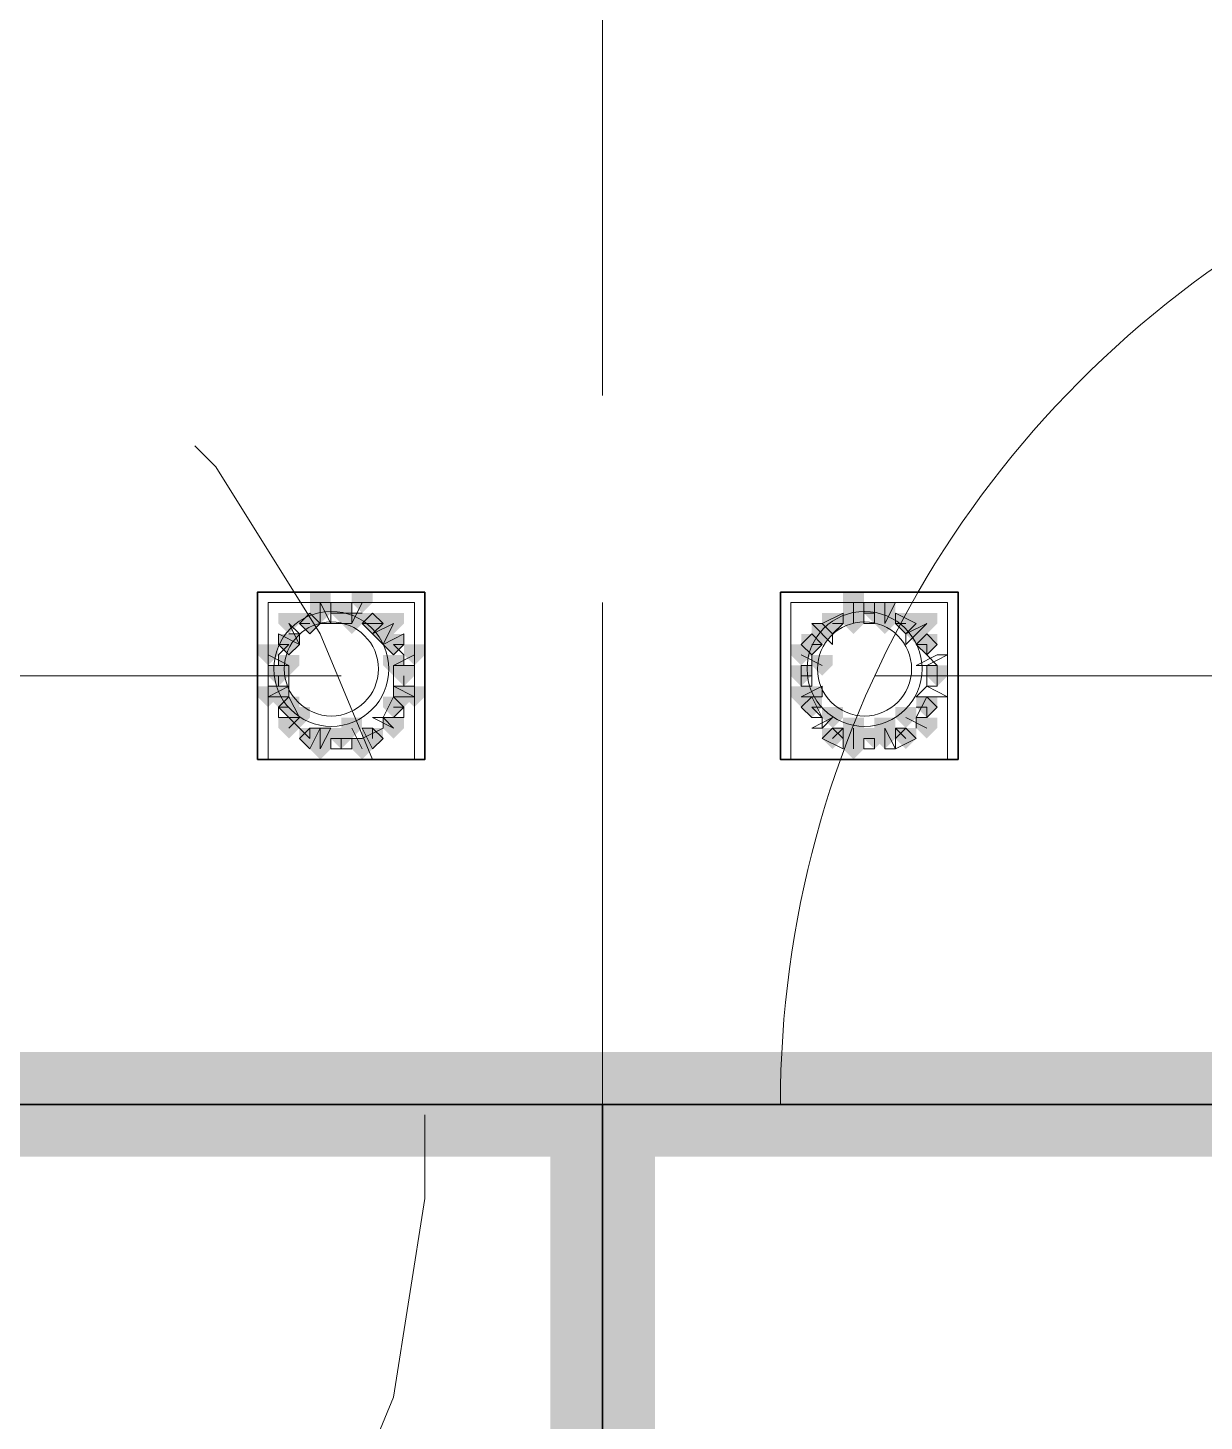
# Model space of a CAD drawing. Header units: millimetres. Extents: x 2315 to 4619, y 1334 to 1897.
# Drawn here: x 3951.65 to 3958.53, y 1539.85 to 1547.99 of the extents above; entities that cross this region are included whole.
import ezdxf

# ---------------------------------------------------------------- set-up
doc = ezdxf.new("R2010")
doc.units = ezdxf.units.MM
doc.linetypes.add('PDF_IMPORT', pattern=[1, 0.8, -0.2])
for name, color, linetype, true_color in [('PDF_10', 7, 'Continuous', 0x00b85c), ('PDF_AXIS', 7, 'Continuous', 0x00b85c), ('PDF_柱构件', 7, 'Continuous', 0x00b85c), ('PDF_转运站初步方案', 7, 'Continuous', 0x00b85c)]:
    doc.layers.add(name, color=color, linetype=linetype, true_color=true_color)
doc.layers.add('PDF_中心线层', color=1, linetype='Continuous')
doc.layers.add('PDF_粗实线层', color=7, linetype='Continuous')

msp = doc.modelspace()

# ---------------------------------------------------------------- hatches: boundary and pattern name
at = {"layer": 'PDF_10', "transparency": 33554559}
for points in [[(3953.4852, 1544.6282), (3953.4241, 1544.6282), (3953.4241, 1544.5671), (3953.4852, 1544.506), (3953.5463, 1544.5671), (3953.5463, 1544.6282)], [(3953.4852, 1544.6282), (3953.4241, 1544.6282), (3953.4241, 1544.5671), (3953.4852, 1544.506), (3953.5463, 1544.5671), (3953.5463, 1544.6282)], [(3953.4852, 1544.6282), (3953.4241, 1544.6282), (3953.4241, 1544.5671), (3953.4852, 1544.506), (3953.5463, 1544.5671), (3953.5463, 1544.6282)], [(3956.6004, 1544.6282), (3956.5393, 1544.6282), (3956.5393, 1544.5671), (3956.6004, 1544.506), (3956.6614, 1544.5671), (3956.6614, 1544.6282)], [(3956.6004, 1544.6282), (3956.5393, 1544.6282), (3956.5393, 1544.5671), (3956.6004, 1544.506), (3956.6614, 1544.5671), (3956.6614, 1544.6282)], [(3956.6004, 1544.6282), (3956.5393, 1544.6282), (3956.5393, 1544.5671), (3956.6004, 1544.506), (3956.6614, 1544.5671), (3956.6614, 1544.6282)], [(3953.302, 1544.5671), (3953.2409, 1544.5671), (3953.2409, 1544.506), (3953.302, 1544.4449), (3953.3631, 1544.506), (3953.3631, 1544.5671)], [(3953.302, 1544.5671), (3953.2409, 1544.5671), (3953.2409, 1544.506), (3953.302, 1544.4449), (3953.3631, 1544.506), (3953.3631, 1544.5671)], [(3953.302, 1544.5671), (3953.2409, 1544.5671), (3953.2409, 1544.506), (3953.302, 1544.4449), (3953.3631, 1544.506), (3953.3631, 1544.5671)], [(3953.6685, 1544.5671), (3953.6074, 1544.5671), (3953.6074, 1544.506), (3953.6685, 1544.4449), (3953.7296, 1544.506), (3953.7296, 1544.5671)], [(3953.6685, 1544.5671), (3953.6074, 1544.5671), (3953.6074, 1544.506), (3953.6685, 1544.4449), (3953.7296, 1544.506), (3953.7296, 1544.5671)], [(3953.6685, 1544.5671), (3953.6074, 1544.5671), (3953.6074, 1544.506), (3953.6685, 1544.4449), (3953.7296, 1544.506), (3953.7296, 1544.5671)], [(3956.356, 1544.5671), (3956.295, 1544.5671), (3956.295, 1544.506), (3956.356, 1544.4449), (3956.4171, 1544.506), (3956.4171, 1544.5671)], [(3956.356, 1544.5671), (3956.295, 1544.5671), (3956.295, 1544.506), (3956.356, 1544.4449), (3956.4171, 1544.506), (3956.4171, 1544.5671)], [(3956.7836, 1544.5671), (3956.7225, 1544.5671), (3956.7225, 1544.506), (3956.7836, 1544.4449), (3956.8447, 1544.506), (3956.8447, 1544.5671)], [(3956.7836, 1544.5671), (3956.7225, 1544.5671), (3956.7225, 1544.506), (3956.7836, 1544.4449), (3956.8447, 1544.506), (3956.8447, 1544.5671)], [(3953.1798, 1544.4449), (3953.1187, 1544.4449), (3953.1187, 1544.3839), (3953.1798, 1544.3228), (3953.2409, 1544.3839), (3953.2409, 1544.4449)], [(3953.1798, 1544.4449), (3953.1187, 1544.4449), (3953.1187, 1544.3839), (3953.1798, 1544.3228), (3953.2409, 1544.3839), (3953.2409, 1544.4449)], [(3953.7906, 1544.4449), (3953.7296, 1544.4449), (3953.7296, 1544.3839), (3953.7906, 1544.3228), (3953.8517, 1544.3839), (3953.8517, 1544.4449)], [(3953.7906, 1544.4449), (3953.7296, 1544.4449), (3953.7296, 1544.3839), (3953.7906, 1544.3228), (3953.8517, 1544.3839), (3953.8517, 1544.4449)], [(3956.2339, 1544.4449), (3956.1728, 1544.4449), (3956.1728, 1544.3839), (3956.2339, 1544.3228), (3956.295, 1544.3839), (3956.295, 1544.4449)], [(3956.2339, 1544.4449), (3956.1728, 1544.4449), (3956.1728, 1544.3839), (3956.2339, 1544.3228), (3956.295, 1544.3839), (3956.295, 1544.4449)], [(3956.9058, 1544.4449), (3956.8447, 1544.4449), (3956.8447, 1544.3839), (3956.9058, 1544.3228), (3956.9669, 1544.3839), (3956.9669, 1544.4449)], [(3956.9058, 1544.4449), (3956.8447, 1544.4449), (3956.8447, 1544.3839), (3956.9058, 1544.3228), (3956.9669, 1544.3839), (3956.9669, 1544.4449)], [(3953.1187, 1544.2617), (3953.0577, 1544.2617), (3953.0577, 1544.2006), (3953.1187, 1544.1395), (3953.1798, 1544.2006), (3953.1798, 1544.2617)], [(3953.1187, 1544.2617), (3953.0577, 1544.2617), (3953.0577, 1544.2006), (3953.1187, 1544.1395), (3953.1798, 1544.2006), (3953.1798, 1544.2617)], [(3953.8517, 1544.2617), (3953.7906, 1544.2617), (3953.7906, 1544.2006), (3953.8517, 1544.1395), (3953.9128, 1544.2006), (3953.9128, 1544.2617)], [(3953.8517, 1544.2617), (3953.7906, 1544.2617), (3953.7906, 1544.2006), (3953.8517, 1544.1395), (3953.9128, 1544.2006), (3953.9128, 1544.2617)], [(3953.8517, 1544.2617), (3953.7906, 1544.2617), (3953.7906, 1544.2006), (3953.8517, 1544.1395), (3953.9128, 1544.2006), (3953.9128, 1544.2617)], [(3956.1728, 1544.2617), (3956.1117, 1544.2617), (3956.1117, 1544.2006), (3956.1728, 1544.1395), (3956.2339, 1544.2006), (3956.2339, 1544.2617)], [(3956.1728, 1544.2617), (3956.1117, 1544.2617), (3956.1117, 1544.2006), (3956.1728, 1544.1395), (3956.2339, 1544.2006), (3956.2339, 1544.2617)], [(3956.9669, 1544.2617), (3956.9058, 1544.2617), (3956.9058, 1544.2006), (3956.9669, 1544.1395), (3957.0279, 1544.2006), (3957.0279, 1544.2617)], [(3956.9669, 1544.2617), (3956.9058, 1544.2617), (3956.9058, 1544.2006), (3956.9669, 1544.1395), (3957.0279, 1544.2006), (3957.0279, 1544.2617)], [(3953.1798, 1544.0784), (3953.1187, 1544.0784), (3953.1187, 1544.0174), (3953.1798, 1543.9563), (3953.2409, 1544.0174), (3953.2409, 1544.0784)], [(3953.1798, 1544.0784), (3953.1187, 1544.0784), (3953.1187, 1544.0174), (3953.1798, 1543.9563), (3953.2409, 1544.0174), (3953.2409, 1544.0784)], [(3953.7906, 1544.0784), (3953.7296, 1544.0784), (3953.7296, 1544.0174), (3953.7906, 1543.9563), (3953.8517, 1544.0174), (3953.8517, 1544.0784)], [(3953.7906, 1544.0784), (3953.7296, 1544.0784), (3953.7296, 1544.0174), (3953.7906, 1543.9563), (3953.8517, 1544.0174), (3953.8517, 1544.0784)], [(3956.2339, 1544.0784), (3956.1728, 1544.0784), (3956.1728, 1544.0174), (3956.2339, 1543.9563), (3956.295, 1544.0174), (3956.295, 1544.0784)], [(3956.2339, 1544.0784), (3956.1728, 1544.0784), (3956.1728, 1544.0174), (3956.2339, 1543.9563), (3956.295, 1544.0174), (3956.295, 1544.0784)], [(3956.9058, 1544.0784), (3956.8447, 1544.0784), (3956.8447, 1544.0174), (3956.9058, 1543.9563), (3956.9669, 1544.0174), (3956.9669, 1544.0784)], [(3956.9058, 1544.0784), (3956.8447, 1544.0784), (3956.8447, 1544.0174), (3956.9058, 1543.9563), (3956.9669, 1544.0174), (3956.9669, 1544.0784)], [(3953.302, 1543.8952), (3953.2409, 1543.8952), (3953.2409, 1543.8341), (3953.302, 1543.773), (3953.3631, 1543.8341), (3953.3631, 1543.8952)], [(3953.302, 1543.8952), (3953.2409, 1543.8952), (3953.2409, 1543.8341), (3953.302, 1543.773), (3953.3631, 1543.8341), (3953.3631, 1543.8952)], [(3953.4852, 1543.8952), (3953.4241, 1543.8952), (3953.4241, 1543.8341), (3953.4852, 1543.773), (3953.5463, 1543.8341), (3953.5463, 1543.8952)], [(3953.4852, 1543.8952), (3953.4241, 1543.8952), (3953.4241, 1543.8341), (3953.4852, 1543.773), (3953.5463, 1543.8341), (3953.5463, 1543.8952)], [(3953.6685, 1543.8952), (3953.6074, 1543.8952), (3953.6074, 1543.8341), (3953.6685, 1543.773), (3953.7296, 1543.8341), (3953.7296, 1543.8952)], [(3953.6685, 1543.8952), (3953.6074, 1543.8952), (3953.6074, 1543.8341), (3953.6685, 1543.773), (3953.7296, 1543.8341), (3953.7296, 1543.8952)], [(3956.356, 1543.8952), (3956.295, 1543.8952), (3956.295, 1543.8341), (3956.356, 1543.773), (3956.4171, 1543.8341), (3956.4171, 1543.8952)], [(3956.356, 1543.8952), (3956.295, 1543.8952), (3956.295, 1543.8341), (3956.356, 1543.773), (3956.4171, 1543.8341), (3956.4171, 1543.8952)], [(3956.6004, 1543.8952), (3956.5393, 1543.8952), (3956.5393, 1543.8341), (3956.6004, 1543.773), (3956.6614, 1543.8341), (3956.6614, 1543.8952)], [(3956.6004, 1543.8952), (3956.5393, 1543.8952), (3956.5393, 1543.8341), (3956.6004, 1543.773), (3956.6614, 1543.8341), (3956.6614, 1543.8952)], [(3956.7836, 1543.8952), (3956.7225, 1543.8952), (3956.7225, 1543.8341), (3956.7836, 1543.773), (3956.8447, 1543.8341), (3956.8447, 1543.8952)], [(3956.7836, 1543.8952), (3956.7225, 1543.8952), (3956.7225, 1543.8341), (3956.7836, 1543.773), (3956.8447, 1543.8341), (3956.8447, 1543.8952)]]:
    msp.add_hatch(color=6, dxfattribs=at).paths.add_polyline_path(points)
at = {"layer": 'PDF_柱构件', "transparency": 33554559}
for points in [[(3953.3631, 1544.6893), (3953.302, 1544.6893), (3953.302, 1544.6282), (3953.3631, 1544.5671), (3953.4241, 1544.6282), (3953.4241, 1544.6893)], [(3953.6074, 1544.6893), (3953.5463, 1544.6893), (3953.5463, 1544.6282), (3953.6074, 1544.5671), (3953.6685, 1544.6282), (3953.6685, 1544.6893)], [(3956.4782, 1544.6893), (3956.4171, 1544.6893), (3956.4171, 1544.6282), (3956.4782, 1544.5671), (3956.5393, 1544.6282), (3956.5393, 1544.6893)], [(3953.3631, 1544.6282), (3953.302, 1544.6282), (3953.302, 1544.5671), (3953.3631, 1544.506), (3953.4241, 1544.5671), (3953.4241, 1544.6282)], [(3956.4782, 1544.6282), (3956.4171, 1544.6282), (3956.4171, 1544.5671), (3956.4782, 1544.506), (3956.5393, 1544.5671), (3956.5393, 1544.6282)], [(3956.6614, 1544.6282), (3956.6004, 1544.6282), (3956.6004, 1544.5671), (3956.6614, 1544.506), (3956.7225, 1544.5671), (3956.7225, 1544.6282)], [(3953.1798, 1544.5671), (3953.1187, 1544.5671), (3953.1187, 1544.506), (3953.1798, 1544.4449), (3953.2409, 1544.506), (3953.2409, 1544.5671)], [(3953.5463, 1544.5671), (3953.4852, 1544.5671), (3953.4852, 1544.506), (3953.5463, 1544.4449), (3953.6074, 1544.506), (3953.6074, 1544.5671)], [(3953.7906, 1544.5671), (3953.7296, 1544.5671), (3953.7296, 1544.506), (3953.7906, 1544.4449), (3953.8517, 1544.506), (3953.8517, 1544.5671)], [(3956.4782, 1544.5671), (3956.4171, 1544.5671), (3956.4171, 1544.506), (3956.4782, 1544.4449), (3956.5393, 1544.506), (3956.5393, 1544.5671)], [(3956.6614, 1544.5671), (3956.6004, 1544.5671), (3956.6004, 1544.506), (3956.6614, 1544.4449), (3956.7225, 1544.506), (3956.7225, 1544.5671)], [(3956.9058, 1544.5671), (3956.8447, 1544.5671), (3956.8447, 1544.506), (3956.9058, 1544.4449), (3956.9669, 1544.506), (3956.9669, 1544.5671)], [(3953.7296, 1544.506), (3953.6685, 1544.506), (3953.6685, 1544.4449), (3953.7296, 1544.3839), (3953.7906, 1544.4449), (3953.7906, 1544.506)], [(3956.295, 1544.506), (3956.2339, 1544.506), (3956.2339, 1544.4449), (3956.295, 1544.3839), (3956.356, 1544.4449), (3956.356, 1544.506)], [(3956.8447, 1544.506), (3956.7836, 1544.506), (3956.7836, 1544.4449), (3956.8447, 1544.3839), (3956.9058, 1544.4449), (3956.9058, 1544.506)], [(3953.0577, 1544.3839), (3952.9966, 1544.3839), (3952.9966, 1544.3228), (3953.0577, 1544.2617), (3953.1187, 1544.3228), (3953.1187, 1544.3839)], [(3953.9128, 1544.3839), (3953.8517, 1544.3839), (3953.8517, 1544.3228), (3953.9128, 1544.2617), (3953.9739, 1544.3228), (3953.9739, 1544.3839)], [(3956.1728, 1544.3839), (3956.1117, 1544.3839), (3956.1117, 1544.3228), (3956.1728, 1544.2617), (3956.2339, 1544.3228), (3956.2339, 1544.3839)], [(3953.1798, 1544.3228), (3953.1187, 1544.3228), (3953.1187, 1544.2617), (3953.1798, 1544.2006), (3953.2409, 1544.2617), (3953.2409, 1544.3228)], [(3953.7906, 1544.3228), (3953.7296, 1544.3228), (3953.7296, 1544.2617), (3953.7906, 1544.2006), (3953.8517, 1544.2617), (3953.8517, 1544.3228)], [(3956.295, 1544.3228), (3956.2339, 1544.3228), (3956.2339, 1544.2617), (3956.295, 1544.2006), (3956.356, 1544.2617), (3956.356, 1544.3228)], [(3953.0577, 1544.1395), (3952.9966, 1544.1395), (3952.9966, 1544.0784), (3953.0577, 1544.0174), (3953.1187, 1544.0784), (3953.1187, 1544.1395)], [(3953.1187, 1544.1395), (3953.0577, 1544.1395), (3953.0577, 1544.0784), (3953.1187, 1544.0174), (3953.1798, 1544.0784), (3953.1798, 1544.1395)], [(3953.8517, 1544.1395), (3953.7906, 1544.1395), (3953.7906, 1544.0784), (3953.8517, 1544.0174), (3953.9128, 1544.0784), (3953.9128, 1544.1395)], [(3953.9128, 1544.1395), (3953.8517, 1544.1395), (3953.8517, 1544.0784), (3953.9128, 1544.0174), (3953.9739, 1544.0784), (3953.9739, 1544.1395)], [(3956.1728, 1544.1395), (3956.1117, 1544.1395), (3956.1117, 1544.0784), (3956.1728, 1544.0174), (3956.2339, 1544.0784), (3956.2339, 1544.1395)], [(3956.2339, 1544.1395), (3956.1728, 1544.1395), (3956.1728, 1544.0784), (3956.2339, 1544.0174), (3956.295, 1544.0784), (3956.295, 1544.1395)], [(3953.1798, 1543.9563), (3953.1187, 1543.9563), (3953.1187, 1543.8952), (3953.1798, 1543.8341), (3953.2409, 1543.8952), (3953.2409, 1543.9563)], [(3953.2409, 1544.0174), (3953.1798, 1544.0174), (3953.1798, 1543.9563), (3953.2409, 1543.8952), (3953.302, 1543.9563), (3953.302, 1544.0174)], [(3953.5463, 1543.9563), (3953.4852, 1543.9563), (3953.4852, 1543.8952), (3953.5463, 1543.8341), (3953.6074, 1543.8952), (3953.6074, 1543.9563)], [(3953.7906, 1543.9563), (3953.7296, 1543.9563), (3953.7296, 1543.8952), (3953.7906, 1543.8341), (3953.8517, 1543.8952), (3953.8517, 1543.9563)], [(3956.356, 1544.0174), (3956.295, 1544.0174), (3956.295, 1543.9563), (3956.356, 1543.8952), (3956.4171, 1543.9563), (3956.4171, 1544.0174)], [(3956.4782, 1543.9563), (3956.4171, 1543.9563), (3956.4171, 1543.8952), (3956.4782, 1543.8341), (3956.5393, 1543.8952), (3956.5393, 1543.9563)], [(3956.6614, 1543.9563), (3956.6004, 1543.9563), (3956.6004, 1543.8952), (3956.6614, 1543.8341), (3956.7225, 1543.8952), (3956.7225, 1543.9563)], [(3956.7836, 1544.0174), (3956.7225, 1544.0174), (3956.7225, 1543.9563), (3956.7836, 1543.8952), (3956.8447, 1543.9563), (3956.8447, 1544.0174)], [(3956.9058, 1543.9563), (3956.8447, 1543.9563), (3956.8447, 1543.8952), (3956.9058, 1543.8341), (3956.9669, 1543.8952), (3956.9669, 1543.9563)], [(3953.3631, 1543.8952), (3953.302, 1543.8952), (3953.302, 1543.8341), (3953.3631, 1543.773), (3953.4241, 1543.8341), (3953.4241, 1543.8952)], [(3956.4782, 1543.8952), (3956.4171, 1543.8952), (3956.4171, 1543.8341), (3956.4782, 1543.773), (3956.5393, 1543.8341), (3956.5393, 1543.8952)], [(3956.6614, 1543.8952), (3956.6004, 1543.8952), (3956.6004, 1543.8341), (3956.6614, 1543.773), (3956.7225, 1543.8341), (3956.7225, 1543.8952)], [(3953.3631, 1543.8341), (3953.302, 1543.8341), (3953.302, 1543.773), (3953.3631, 1543.712), (3953.4241, 1543.773), (3953.4241, 1543.8341)], [(3953.6074, 1543.8341), (3953.5463, 1543.8341), (3953.5463, 1543.773), (3953.6074, 1543.712), (3953.6685, 1543.773), (3953.6685, 1543.8341)], [(3956.4782, 1543.8341), (3956.4171, 1543.8341), (3956.4171, 1543.773), (3956.4782, 1543.712), (3956.5393, 1543.773), (3956.5393, 1543.8341)]]:
    msp.add_hatch(color=6, dxfattribs=at).paths.add_polyline_path(points)
at = {"layer": 'PDF_粗实线层', "transparency": 33554559}
for points in [[(3976.3296, 1554.7066), (3975.7188, 1554.7066), (3975.7188, 1542.0017), (3920.3182, 1542.0017), (3920.3182, 1554.7066), (3919.7074, 1554.7066), (3919.7074, 1541.3909), (3976.3296, 1541.3909)], [(3955.3177, 1541.6963), (3954.7069, 1541.6963), (3954.7069, 1536.4433), (3955.3177, 1536.4433)]]:
    msp.add_hatch(color=256, dxfattribs=at).paths.add_polyline_path(points)
at = {"layer": 'PDF_转运站初步方案', "transparency": 33554559}
for points in [[(3953.4852, 1544.6282), (3953.4241, 1544.6282), (3953.4241, 1544.5671), (3953.4852, 1544.506), (3953.5463, 1544.5671), (3953.5463, 1544.6282)], [(3953.4852, 1544.6282), (3953.4241, 1544.6282), (3953.4241, 1544.5671), (3953.4852, 1544.506), (3953.5463, 1544.5671), (3953.5463, 1544.6282)], [(3956.6004, 1544.6282), (3956.5393, 1544.6282), (3956.5393, 1544.5671), (3956.6004, 1544.506), (3956.6614, 1544.5671), (3956.6614, 1544.6282)], [(3956.6004, 1544.6282), (3956.5393, 1544.6282), (3956.5393, 1544.5671), (3956.6004, 1544.506), (3956.6614, 1544.5671), (3956.6614, 1544.6282)], [(3953.302, 1544.5671), (3953.2409, 1544.5671), (3953.2409, 1544.506), (3953.302, 1544.4449), (3953.3631, 1544.506), (3953.3631, 1544.5671)], [(3953.302, 1544.5671), (3953.2409, 1544.5671), (3953.2409, 1544.506), (3953.302, 1544.4449), (3953.3631, 1544.506), (3953.3631, 1544.5671)], [(3953.6685, 1544.5671), (3953.6074, 1544.5671), (3953.6074, 1544.506), (3953.6685, 1544.4449), (3953.7296, 1544.506), (3953.7296, 1544.5671)], [(3953.6685, 1544.5671), (3953.6074, 1544.5671), (3953.6074, 1544.506), (3953.6685, 1544.4449), (3953.7296, 1544.506), (3953.7296, 1544.5671)], [(3956.356, 1544.5671), (3956.295, 1544.5671), (3956.295, 1544.506), (3956.356, 1544.4449), (3956.4171, 1544.506), (3956.4171, 1544.5671)], [(3956.356, 1544.5671), (3956.295, 1544.5671), (3956.295, 1544.506), (3956.356, 1544.4449), (3956.4171, 1544.506), (3956.4171, 1544.5671)], [(3956.7836, 1544.5671), (3956.7225, 1544.5671), (3956.7225, 1544.506), (3956.7836, 1544.4449), (3956.8447, 1544.506), (3956.8447, 1544.5671)], [(3956.7836, 1544.5671), (3956.7225, 1544.5671), (3956.7225, 1544.506), (3956.7836, 1544.4449), (3956.8447, 1544.506), (3956.8447, 1544.5671)], [(3953.1798, 1544.4449), (3953.1187, 1544.4449), (3953.1187, 1544.3839), (3953.1798, 1544.3228), (3953.2409, 1544.3839), (3953.2409, 1544.4449)], [(3953.1798, 1544.4449), (3953.1187, 1544.4449), (3953.1187, 1544.3839), (3953.1798, 1544.3228), (3953.2409, 1544.3839), (3953.2409, 1544.4449)], [(3953.7906, 1544.4449), (3953.7296, 1544.4449), (3953.7296, 1544.3839), (3953.7906, 1544.3228), (3953.8517, 1544.3839), (3953.8517, 1544.4449)], [(3953.7906, 1544.4449), (3953.7296, 1544.4449), (3953.7296, 1544.3839), (3953.7906, 1544.3228), (3953.8517, 1544.3839), (3953.8517, 1544.4449)], [(3956.2339, 1544.4449), (3956.1728, 1544.4449), (3956.1728, 1544.3839), (3956.2339, 1544.3228), (3956.295, 1544.3839), (3956.295, 1544.4449)], [(3956.2339, 1544.4449), (3956.1728, 1544.4449), (3956.1728, 1544.3839), (3956.2339, 1544.3228), (3956.295, 1544.3839), (3956.295, 1544.4449)], [(3956.9058, 1544.4449), (3956.8447, 1544.4449), (3956.8447, 1544.3839), (3956.9058, 1544.3228), (3956.9669, 1544.3839), (3956.9669, 1544.4449)], [(3956.9058, 1544.4449), (3956.8447, 1544.4449), (3956.8447, 1544.3839), (3956.9058, 1544.3228), (3956.9669, 1544.3839), (3956.9669, 1544.4449)], [(3953.1187, 1544.2617), (3953.0577, 1544.2617), (3953.0577, 1544.2006), (3953.1187, 1544.1395), (3953.1798, 1544.2006), (3953.1798, 1544.2617)], [(3953.1187, 1544.2617), (3953.0577, 1544.2617), (3953.0577, 1544.2006), (3953.1187, 1544.1395), (3953.1798, 1544.2006), (3953.1798, 1544.2617)], [(3953.8517, 1544.2617), (3953.7906, 1544.2617), (3953.7906, 1544.2006), (3953.8517, 1544.1395), (3953.9128, 1544.2006), (3953.9128, 1544.2617)], [(3953.8517, 1544.2617), (3953.7906, 1544.2617), (3953.7906, 1544.2006), (3953.8517, 1544.1395), (3953.9128, 1544.2006), (3953.9128, 1544.2617)], [(3956.1728, 1544.2617), (3956.1117, 1544.2617), (3956.1117, 1544.2006), (3956.1728, 1544.1395), (3956.2339, 1544.2006), (3956.2339, 1544.2617)], [(3956.1728, 1544.2617), (3956.1117, 1544.2617), (3956.1117, 1544.2006), (3956.1728, 1544.1395), (3956.2339, 1544.2006), (3956.2339, 1544.2617)], [(3956.9669, 1544.2617), (3956.9058, 1544.2617), (3956.9058, 1544.2006), (3956.9669, 1544.1395), (3957.0279, 1544.2006), (3957.0279, 1544.2617)], [(3956.9669, 1544.2617), (3956.9058, 1544.2617), (3956.9058, 1544.2006), (3956.9669, 1544.1395), (3957.0279, 1544.2006), (3957.0279, 1544.2617)], [(3953.1798, 1544.0784), (3953.1187, 1544.0784), (3953.1187, 1544.0174), (3953.1798, 1543.9563), (3953.2409, 1544.0174), (3953.2409, 1544.0784)], [(3953.1798, 1544.0784), (3953.1187, 1544.0784), (3953.1187, 1544.0174), (3953.1798, 1543.9563), (3953.2409, 1544.0174), (3953.2409, 1544.0784)], [(3953.7906, 1544.0784), (3953.7296, 1544.0784), (3953.7296, 1544.0174), (3953.7906, 1543.9563), (3953.8517, 1544.0174), (3953.8517, 1544.0784)], [(3953.7906, 1544.0784), (3953.7296, 1544.0784), (3953.7296, 1544.0174), (3953.7906, 1543.9563), (3953.8517, 1544.0174), (3953.8517, 1544.0784)], [(3956.2339, 1544.0784), (3956.1728, 1544.0784), (3956.1728, 1544.0174), (3956.2339, 1543.9563), (3956.295, 1544.0174), (3956.295, 1544.0784)], [(3956.2339, 1544.0784), (3956.1728, 1544.0784), (3956.1728, 1544.0174), (3956.2339, 1543.9563), (3956.295, 1544.0174), (3956.295, 1544.0784)], [(3956.9058, 1544.0784), (3956.8447, 1544.0784), (3956.8447, 1544.0174), (3956.9058, 1543.9563), (3956.9669, 1544.0174), (3956.9669, 1544.0784)], [(3956.9058, 1544.0784), (3956.8447, 1544.0784), (3956.8447, 1544.0174), (3956.9058, 1543.9563), (3956.9669, 1544.0174), (3956.9669, 1544.0784)], [(3953.302, 1543.8952), (3953.2409, 1543.8952), (3953.2409, 1543.8341), (3953.302, 1543.773), (3953.3631, 1543.8341), (3953.3631, 1543.8952)], [(3953.302, 1543.8952), (3953.2409, 1543.8952), (3953.2409, 1543.8341), (3953.302, 1543.773), (3953.3631, 1543.8341), (3953.3631, 1543.8952)], [(3953.4852, 1543.8952), (3953.4241, 1543.8952), (3953.4241, 1543.8341), (3953.4852, 1543.773), (3953.5463, 1543.8341), (3953.5463, 1543.8952)], [(3953.4852, 1543.8952), (3953.4241, 1543.8952), (3953.4241, 1543.8341), (3953.4852, 1543.773), (3953.5463, 1543.8341), (3953.5463, 1543.8952)], [(3953.6685, 1543.8952), (3953.6074, 1543.8952), (3953.6074, 1543.8341), (3953.6685, 1543.773), (3953.7296, 1543.8341), (3953.7296, 1543.8952)], [(3953.6685, 1543.8952), (3953.6074, 1543.8952), (3953.6074, 1543.8341), (3953.6685, 1543.773), (3953.7296, 1543.8341), (3953.7296, 1543.8952)], [(3956.356, 1543.8952), (3956.295, 1543.8952), (3956.295, 1543.8341), (3956.356, 1543.773), (3956.4171, 1543.8341), (3956.4171, 1543.8952)], [(3956.356, 1543.8952), (3956.295, 1543.8952), (3956.295, 1543.8341), (3956.356, 1543.773), (3956.4171, 1543.8341), (3956.4171, 1543.8952)], [(3956.6004, 1543.8952), (3956.5393, 1543.8952), (3956.5393, 1543.8341), (3956.6004, 1543.773), (3956.6614, 1543.8341), (3956.6614, 1543.8952)], [(3956.6004, 1543.8952), (3956.5393, 1543.8952), (3956.5393, 1543.8341), (3956.6004, 1543.773), (3956.6614, 1543.8341), (3956.6614, 1543.8952)], [(3956.7836, 1543.8952), (3956.7225, 1543.8952), (3956.7225, 1543.8341), (3956.7836, 1543.773), (3956.8447, 1543.8341), (3956.8447, 1543.8952)], [(3956.7836, 1543.8952), (3956.7225, 1543.8952), (3956.7225, 1543.8341), (3956.7836, 1543.773), (3956.8447, 1543.8341), (3956.8447, 1543.8952)]]:
    msp.add_hatch(color=6, dxfattribs=at).paths.add_polyline_path(points)

# ---------------------------------------------------------------- linework, layer by layer
at = {"layer": 'PDF_10', "color": 6, "lineweight": 18}
for points in [[(3953.5463, 1544.5671), (3953.4241, 1544.5671)], [(3956.5393, 1544.5671), (3956.6004, 1544.5671)], [(3953.302, 1544.506), (3953.2409, 1544.506)], [(3953.7296, 1544.506), (3953.6074, 1544.506)], [(3956.356, 1544.506), (3956.4171, 1544.506), (3956.356, 1544.506)], [(3956.7836, 1544.506), (3956.7225, 1544.506), (3956.7836, 1544.506)], [(3953.1187, 1544.3839), (3953.1798, 1544.3839), (3953.1187, 1544.3228)], [(3953.8517, 1544.3228), (3953.7906, 1544.3839), (3953.8517, 1544.3839)], [(3956.2339, 1544.3228), (3956.295, 1544.3839), (3956.2339, 1544.3839)], [(3956.8447, 1544.3839), (3956.9058, 1544.3839), (3956.9058, 1544.3228)], [(3953.0577, 1544.2006), (3953.1187, 1544.2006), (3953.1187, 1544.1395)], [(3953.8517, 1544.1395), (3953.8517, 1544.2006)], [(3956.1728, 1544.1395), (3956.1728, 1544.2006), (3956.2339, 1544.2006)], [(3956.9058, 1544.2006), (3956.9669, 1544.2006), (3956.9669, 1544.1395)], [(3953.1798, 1544.0174), (3953.1187, 1544.0174), (3953.1798, 1543.9563)], [(3953.7906, 1543.9563), (3953.8517, 1544.0174), (3953.7906, 1544.0174)], [(3956.295, 1543.9563), (3956.2339, 1544.0174), (3956.295, 1544.0174)], [(3956.8447, 1544.0174), (3956.9058, 1544.0174), (3956.9058, 1543.9563)], [(3953.2409, 1543.8952), (3953.302, 1543.8341), (3953.302, 1543.8952)], [(3953.6074, 1543.8341), (3953.7296, 1543.8952)], [(3953.6685, 1543.8952), (3953.6685, 1543.8341)], [(3956.4171, 1543.8341), (3956.356, 1543.8952)], [(3956.4171, 1543.8952), (3956.356, 1543.8341)], [(3956.7836, 1543.8952), (3956.7225, 1543.8341)], [(3956.7225, 1543.8952), (3956.7836, 1543.8341)], [(3953.4241, 1543.8341), (3953.5463, 1543.8341)], [(3953.4852, 1543.8341), (3953.4852, 1543.773)], [(3956.6004, 1543.773), (3956.6004, 1543.8341), (3956.5393, 1543.8341)]]:
    msp.add_lwpolyline(points, dxfattribs=at)
at = {"layer": 'PDF_AXIS', "color": 6, "lineweight": 18}
for points in [[(3953.9128, 1544.6282), (3953.9128, 1543.712), (3953.0577, 1543.712), (3953.0577, 1544.6282)], [(3956.1117, 1544.6282), (3956.1117, 1543.712), (3957.0279, 1543.712), (3957.0279, 1544.6282)]]:
    msp.add_lwpolyline(points, close=True, dxfattribs=at)
at = {"layer": 'PDF_中心线层', "linetype": 'PDF_IMPORT', "lineweight": 18, "ltscale": 6.04703}
msp.add_lwpolyline([(3955.0123, 1550.6752), (3955.0123, 1532.6563)], dxfattribs=at)
at = {"layer": 'PDF_中心线层', "color": 6, "lineweight": 18}
for points in [[(3952.6301, 1545.5444), (3952.7523, 1545.4222), (3953.3631, 1544.4449), (3953.6685, 1543.712)], [(3953.4852, 1544.2006), (3942.5517, 1544.2006)], [(3967.4728, 1544.2006), (3956.6004, 1544.2006)], [(3942.002, 1541.6963), (3954.035, 1541.6963), (3942.002, 1541.6963)], [(3956.0506, 1541.6963), (3968.0225, 1541.6963), (3956.0506, 1541.6963)], [(3953.9739, 1541.6352), (3953.9739, 1541.1466), (3953.7906, 1539.986), (3953.3631, 1538.9476), (3952.7523, 1537.9703), (3951.9582, 1537.1763), (3951.042, 1536.5044), (3950.0036, 1536.0157), (3948.9041, 1535.7714), (3947.7436, 1535.7103), (3946.5831, 1535.8325), (3945.5447, 1536.2601), (3944.995, 1536.5655)]]:
    msp.add_lwpolyline(points, dxfattribs=at)
msp.add_arc((3962.0445, 1541.6905), 5.9938, 60.13055, 179.94514, dxfattribs=at)
at = {"layer": 'PDF_柱构件', "color": 6, "lineweight": 18}
for points in [[(3953.3631, 1544.6282), (3953.4241, 1544.506), (3953.3631, 1544.506)], [(3953.5463, 1544.506), (3953.4241, 1544.506), (3953.4241, 1544.6282), (3953.5463, 1544.6282)], [(3953.6074, 1544.6282), (3953.5463, 1544.506)], [(3956.4782, 1544.6282), (3956.4782, 1544.506)], [(3956.5393, 1544.506), (3956.6004, 1544.506), (3956.6004, 1544.6282), (3956.5393, 1544.6282)], [(3956.6614, 1544.6282), (3956.6614, 1544.506), (3956.7225, 1544.6282)], [(3953.3631, 1544.506), (3953.302, 1544.4449), (3953.2409, 1544.506), (3953.302, 1544.5671)], [(3953.6685, 1544.4449), (3953.6074, 1544.506), (3953.6685, 1544.5671), (3953.7296, 1544.506)], [(3956.356, 1544.4449), (3956.4171, 1544.506), (3956.4171, 1544.5671), (3956.295, 1544.506)], [(3956.7225, 1544.506), (3956.7836, 1544.4449), (3956.8447, 1544.506), (3956.7225, 1544.5671)], [(3953.2409, 1544.3839), (3953.1798, 1544.3228), (3953.1187, 1544.3839), (3953.1187, 1544.4449)], [(3953.1798, 1544.506), (3953.2409, 1544.4449), (3953.2409, 1544.3839)], [(3953.7906, 1544.506), (3953.7296, 1544.3839), (3953.6685, 1544.4449)], [(3953.7906, 1544.3228), (3953.7296, 1544.3839), (3953.8517, 1544.4449), (3953.8517, 1544.3839)], [(3956.2339, 1544.3228), (3956.295, 1544.3839), (3956.2339, 1544.4449), (3956.1728, 1544.3839)], [(3956.2339, 1544.506), (3956.356, 1544.3839), (3956.356, 1544.4449), (3956.295, 1544.506)], [(3956.9058, 1544.506), (3956.7836, 1544.4449), (3956.7836, 1544.3839)], [(3956.8447, 1544.3839), (3956.9058, 1544.3228), (3956.9669, 1544.3839), (3956.9058, 1544.4449)], [(3953.0577, 1544.3228), (3953.1798, 1544.2617)], [(3953.9128, 1544.3228), (3953.7906, 1544.2617)], [(3956.1728, 1544.3228), (3956.295, 1544.2617)], [(3956.9669, 1544.3228), (3956.8447, 1544.2617), (3956.9058, 1544.2617), (3957.0279, 1544.3228)], [(3953.1798, 1544.2617), (3953.1798, 1544.1395), (3953.0577, 1544.1395), (3953.0577, 1544.2617)], [(3953.7906, 1544.1395), (3953.7906, 1544.2617), (3953.9128, 1544.2617), (3953.9128, 1544.1395)], [(3956.2339, 1544.1395), (3956.2339, 1544.2617), (3956.1728, 1544.2617), (3956.1728, 1544.1395)], [(3956.9058, 1544.2617), (3956.9058, 1544.1395), (3956.9669, 1544.1395), (3956.9669, 1544.2617)], [(3953.0577, 1544.0784), (3953.1798, 1544.1395), (3953.1798, 1544.0784)], [(3953.9128, 1544.0784), (3953.7906, 1544.0784), (3953.7906, 1544.1395)], [(3956.1728, 1544.0784), (3956.295, 1544.0784), (3956.295, 1544.1395)], [(3957.0279, 1544.0784), (3956.9058, 1544.1395), (3956.8447, 1544.0784), (3956.9669, 1544.0784)], [(3953.1798, 1544.0784), (3953.2409, 1543.9563), (3953.1187, 1543.9563), (3953.1187, 1544.0174)], [(3953.7296, 1543.9563), (3953.7906, 1544.0784), (3953.8517, 1544.0174), (3953.8517, 1543.9563)], [(3956.295, 1543.9563), (3956.2339, 1544.0784), (3956.1728, 1544.0174), (3956.2339, 1543.9563)], [(3956.9058, 1544.0784), (3956.8447, 1543.9563), (3956.9058, 1543.9563), (3956.9669, 1544.0174)], [(3953.1798, 1543.8952), (3953.2409, 1543.9563)], [(3953.7906, 1543.8952), (3953.6685, 1543.9563), (3953.7296, 1543.9563)], [(3956.9058, 1543.8952), (3956.7836, 1543.9563)], [(3953.302, 1543.8952), (3953.3631, 1543.8952), (3953.302, 1543.773), (3953.2409, 1543.8341)], [(3953.3631, 1543.773), (3953.3631, 1543.8952), (3953.4241, 1543.8952)], [(3953.6074, 1543.773), (3953.5463, 1543.8952)], [(3953.6074, 1543.8952), (3953.6685, 1543.8952), (3953.7296, 1543.8341), (3953.6685, 1543.773)], [(3956.4171, 1543.8952), (3956.356, 1543.8952), (3956.295, 1543.8341), (3956.4171, 1543.773)], [(3956.4782, 1543.773), (3956.4782, 1543.8952)], [(3956.7225, 1543.773), (3956.6614, 1543.8952), (3956.6614, 1543.773)], [(3956.7836, 1543.8952), (3956.7225, 1543.8952), (3956.7225, 1543.773), (3956.8447, 1543.8341)], [(3953.4241, 1543.8341), (3953.5463, 1543.8341), (3953.5463, 1543.773), (3953.4241, 1543.773)], [(3956.6004, 1543.8341), (3956.5393, 1543.8341), (3956.5393, 1543.773), (3956.6004, 1543.773)]]:
    msp.add_lwpolyline(points, close=True, dxfattribs=at)
for points in [[(3953.6074, 1544.5671), (3953.5463, 1544.5671)], [(3953.2409, 1544.4449), (3953.1798, 1544.4449)], [(3953.1187, 1544.3228), (3953.1187, 1544.2617)], [(3953.8517, 1544.2617), (3953.8517, 1544.3228)], [(3956.2339, 1544.2617), (3956.2339, 1544.3228)], [(3956.9058, 1544.3228), (3956.9669, 1544.2617)], [(3956.9669, 1544.0784), (3956.9058, 1544.0784)], [(3953.1798, 1543.9563), (3953.2409, 1543.8952)], [(3953.7296, 1543.8952), (3953.7296, 1543.9563)], [(3956.295, 1543.8952), (3956.356, 1543.9563), (3956.2339, 1543.8952), (3956.295, 1543.8952), (3956.295, 1543.9563)], [(3956.8447, 1543.9563), (3956.8447, 1543.8952)], [(3953.5463, 1543.8341), (3953.6074, 1543.8341)]]:
    msp.add_lwpolyline(points, dxfattribs=at)
at = {"layer": 'PDF_粗实线层', "lineweight": 35}
for points in [[(3920.0128, 1554.7066), (3920.0128, 1541.6963), (3976.0242, 1541.6963), (3976.0242, 1554.7066)], [(3955.0123, 1536.4433), (3955.0123, 1541.6963)]]:
    msp.add_lwpolyline(points, dxfattribs=at)
at = {"layer": 'PDF_粗实线层', "color": 6, "lineweight": 35}
for points in [[(3953.9739, 1544.6893), (3953.9739, 1543.712), (3952.9966, 1543.712), (3952.9966, 1544.6893)], [(3956.0506, 1544.6893), (3956.0506, 1543.712), (3957.089, 1543.712), (3957.089, 1544.6893)]]:
    msp.add_lwpolyline(points, close=True, dxfattribs=at)
at = {"layer": 'PDF_转运站初步方案', "color": 6, "lineweight": 18}
for centre, radius in [((3953.4274, 1544.2406), 0.3359), ((3956.5427, 1544.2406), 0.3359), ((3953.4274, 1544.2406), 0.2749), ((3956.5427, 1544.2406), 0.2749)]:
    msp.add_circle(centre, radius, dxfattribs=at)

doc.saveas('drawing.dxf')
